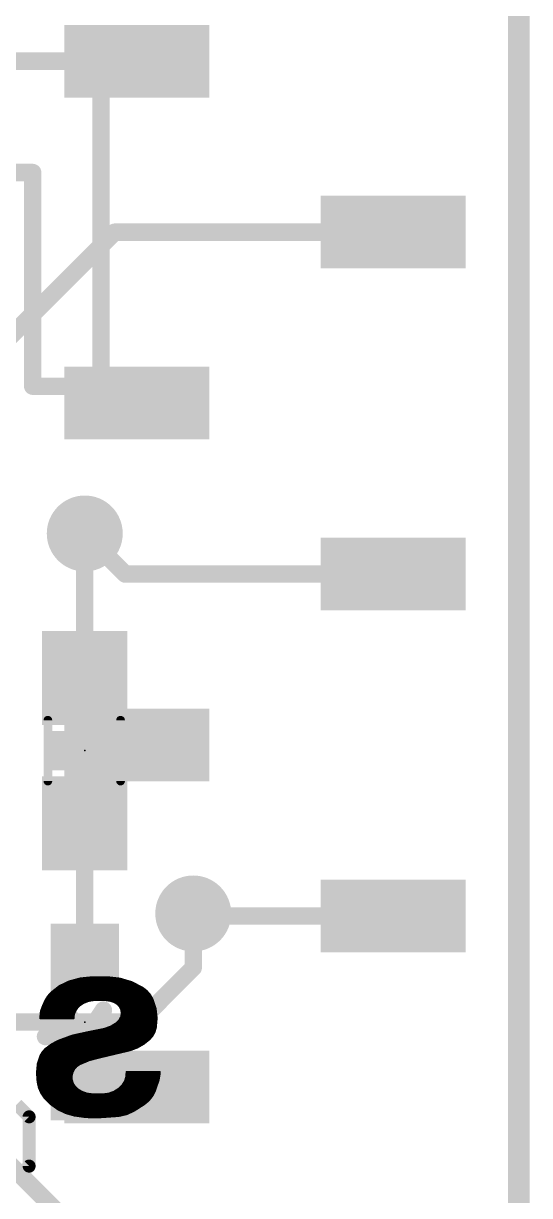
# Model space of a CAD drawing. Extents: x -20 to 87, y -16 to 68.
# Drawn here: x 20.87 to 26.8, y 47.5 to 61.21 of the extents above; entities that cross this region are included whole.
import ezdxf

# ---------------------------------------------------------------- set-up
doc = ezdxf.new("R2010")
doc.units = 0
for name, color, linetype in [('1', 12, 'CONTINUOUS'), ('16', 132, 'CONTINUOUS'), ('18', 110, 'CONTINUOUS'), ('20', 53, 'CONTINUOUS'), ('21', 41, 'CONTINUOUS'), ('22', 40, 'CONTINUOUS'), ('23', 53, 'CONTINUOUS'), ('51', 53, 'CONTINUOUS')]:
    doc.layers.add(name, color=color, linetype=linetype)

# ---------------------------------------------------------------- blocks, each defined once
blk = doc.blocks.new('RECT')
blk.add_solid([(-0.5, -0.5), (0.5, -0.5), (-0.5, 0.5), (0.5, 0.5)])
blk = doc.blocks.new('ROUNDV')
at = {"const_width": 0.5}
blk.add_lwpolyline([(0, -0.25, 1), (0, 0.25, 1), (0, -0.25)], format="xyb", dxfattribs=at)

msp = doc.modelspace()

# ---------------------------------------------------------------- linework, layer by layer
at = {"layer": '1'}
for points, const_width in [([(26.67, 64.77), (26.67, 0)], 0.254), ([(21.59, 53.555), (21.59, 55.245)], 0.2032), ([(21.59, 50.28), (21.59, 51.855)], 0.2032), ([(22.86, 50.165), (22.86, 50.8)], 0.2032), ([(22.225, 49.53), (22.86, 50.165)], 0.2032), ([(19.18, 49.4), (21.59, 46.99)], 0.2032), ([(20.32, 49.53), (22.225, 49.53)], 0.2032)]:
    msp.add_lwpolyline(points, dxfattribs=dict(at, const_width=const_width))
at = {"layer": '1', "const_width": 0.1016}
for points in [[(21.6408, 55.245, 1), (21.5392, 55.245)], [(21.5392, 53.555, 1), (21.6408, 53.555)], [(21.6408, 51.855, 1), (21.5392, 51.855)], [(22.9108, 50.8, 1), (22.8092, 50.8)], [(21.5392, 50.28, 1), (21.6408, 50.28)], [(22.8092, 50.165, 1), (22.9108, 50.165)], [(22.8959, 50.1291, 1), (22.8241, 50.2009)], [(22.1891, 49.5659, 1), (22.2609, 49.4941)], [(22.225, 49.4792, 1), (22.225, 49.5808)]]:
    msp.add_lwpolyline(points, format="xyb", dxfattribs=at)
at = {"layer": '16'}
for points, const_width in [([(26.67, 64.77), (26.67, 0)], 0.254), ([(15.05, 60.77), (22.2, 60.77)], 0.2032), ([(20.32, 57.15), (21.94, 58.77)], 0.2032), ([(21.94, 58.77), (25.2, 58.77)], 0.2032), ([(21.59, 55.245), (22.065, 54.77)], 0.2032), ([(22.065, 54.77), (25.2, 54.77)], 0.2032), ([(22.86, 50.8), (22.83, 50.77)], 0.2032), ([(22.83, 50.77), (25.2, 50.77)], 0.2032)]:
    msp.add_lwpolyline(points, dxfattribs=dict(at, const_width=const_width))
at = {"layer": '16', "const_width": 0.1016}
for points in [[(22.2, 60.7192, 1), (22.2, 60.8208)], [(21.94, 58.8208, 1), (21.94, 58.7192)], [(21.9759, 58.7341, 1), (21.9041, 58.8059)], [(25.2, 58.7192, 1), (25.2, 58.8208)], [(21.6259, 55.2809, 1), (21.5541, 55.2091)], [(22.065, 54.8208, 1), (22.065, 54.7192)], [(22.0291, 54.7341, 1), (22.1009, 54.8059)], [(25.2, 54.7192, 1), (25.2, 54.8208)], [(22.83, 50.8208, 1), (22.83, 50.7192)], [(22.8959, 50.7641, 1), (22.8241, 50.8359)], [(25.2, 50.7192, 1), (25.2, 50.8208)], [(22.7941, 50.8059, 1), (22.8659, 50.7341)]]:
    msp.add_lwpolyline(points, format="xyb", dxfattribs=at)
at = {"layer": '20', "const_width": 0.2032}
msp.add_lwpolyline([(26.67, 44.45), (26.67, 64.77)], dxfattribs=at)
at = {"layer": '21'}
for points, const_width in [([(21.78, 56.968), (21.78, 60.468)], 0.2032), ([(19.78, 59.468), (20.98, 59.468)], 0.2032), ([(20.98, 59.468), (20.98, 56.968)], 0.2032), ([(20.98, 56.968), (21.78, 56.968)], 0.2032), ([(21.59, 49.36), (21.3562, 49.67)], 0.2032), ([(21.6154, 49.3754), (21.8084, 49.67)], 0.2032), ([(21.13, 49.36), (21.59, 49.36)], 0.2032), ([(22.05, 49.36), (21.59, 49.36)], 0.2032), ([(20.9385, 48.4215), (20.7944, 48.5655)], 0.1524), ([(20.9385, 47.8453), (20.9385, 48.4215)], 0.1524), ([(20.7944, 47.7012), (20.9385, 47.8453)], 0.1524)]:
    msp.add_lwpolyline(points, dxfattribs=dict(at, const_width=const_width))
for points, const_width in [([(21.8308, 60.468, 1), (21.7292, 60.468)], 0.1016), ([(21.0308, 59.468, 1), (20.9292, 59.468)], 0.1016), ([(20.98, 59.4172, 1), (20.98, 59.5188)], 0.1016), ([(20.98, 57.0188, 1), (20.98, 56.9172)], 0.1016), ([(21.78, 56.9172, 1), (21.78, 57.0188)], 0.1016), ([(20.9292, 56.968, 1), (21.0308, 56.968)], 0.1016), ([(21.7292, 56.968, 1), (21.8308, 56.968)], 0.1016), ([(21.3968, 49.7006, 1), (21.3156, 49.6394)], 0.1016), ([(21.8509, 49.6422, 1), (21.7659, 49.6978)], 0.1016), ([(21.13, 49.4108, 1), (21.13, 49.3092)], 0.1016), ([(21.59, 49.4108, 1), (21.59, 49.3092)], 0.1016), ([(21.5494, 49.3294, 1), (21.6306, 49.3906)], 0.1016), ([(21.5729, 49.4032, 1), (21.6579, 49.3476)], 0.1016), ([(21.59, 49.3092, 1), (21.59, 49.4108)], 0.1016), ([(22.05, 49.3092, 1), (22.05, 49.4108)], 0.1016), ([(20.9766, 48.4215, 1), (20.9004, 48.4215)], 0.0762), ([(20.9115, 48.3945, 1), (20.9654, 48.4484)], 0.0762), ([(20.9004, 47.8453, 1), (20.9766, 47.8453)], 0.0762), ([(20.9654, 47.8183, 1), (20.9115, 47.8722)], 0.0762)]:
    msp.add_lwpolyline(points, format="xyb", dxfattribs=dict(at, const_width=const_width))
at = {"layer": '22', "const_width": 0.0254}
for points in [[(21.402, 50.0024), (21.5371, 50.0393)], [(21.5324, 50.038), (21.9971, 50.038)], [(21.5371, 50.0393), (21.6764, 50.0532)], [(21.6764, 50.0532), (21.8567, 50.0532)], [(21.8567, 50.0532), (21.9997, 50.0377)], [(21.9997, 50.0377), (22.1375, 49.9966)], [(21.1963, 49.8729), (21.2923, 49.9486)], [(21.2446, 49.911), (22.2917, 49.911)], [(21.2768, 49.9364), (22.2556, 49.9364)], [(21.2827, 49.7764), (21.7373, 49.9085)], [(21.2923, 49.9486), (21.402, 50.0024)], [(21.3192, 49.9618), (22.2058, 49.9618)], [(21.7424, 49.8983), (21.3208, 49.7637)], [(21.371, 49.9872), (22.156, 49.9872)], [(21.4394, 50.0126), (22.084, 50.0126)], [(21.7373, 49.9085), (22.1564, 49.7992)], [(22.1209, 49.784), (21.7424, 49.8983)], [(22.1375, 49.9966), (22.2656, 49.9313)], [(22.2656, 49.9313), (22.3131, 49.8944)], [(21.0769, 49.6468), (21.2827, 49.7764)], [(21.0972, 49.7103), (21.1328, 49.7891)], [(21.119, 49.7586), (21.3139, 49.7586)], [(21.3208, 49.7637), (21.1252, 49.6189)], [(21.1305, 49.784), (21.3844, 49.784)], [(21.1328, 49.7891), (21.1614, 49.8334)], [(21.1459, 49.8094), (21.4639, 49.8094)], [(21.1614, 49.8334), (21.1963, 49.8729)], [(21.1627, 49.8348), (21.5435, 49.8348)], [(21.1851, 49.8602), (21.6231, 49.8602)], [(21.2124, 49.8856), (21.7026, 49.8856)], [(21.2544, 49.7586), (21.5836, 49.7586)], [(21.3089, 49.784), (21.6664, 49.784)], [(21.3963, 49.8094), (22.1173, 49.8094)], [(21.4837, 49.8348), (22.0199, 49.8348)], [(21.5711, 49.8602), (21.9225, 49.8602)], [(21.6273, 49.7762), (21.5784, 49.7565)], [(21.6789, 49.7865), (21.6273, 49.7762)], [(21.6585, 49.8856), (21.8251, 49.8856)], [(21.7653, 49.791), (21.6789, 49.7865)], [(21.8516, 49.7865), (21.7653, 49.791)], [(21.7845, 49.8856), (22.3208, 49.8856)], [(21.8984, 49.7776), (21.8516, 49.7865)], [(21.8648, 49.784), (22.1537, 49.784)], [(21.8686, 49.8602), (22.3428, 49.8602)], [(21.9431, 49.7611), (21.8984, 49.7776)], [(21.9758, 49.7398), (21.9431, 49.7611)], [(21.9469, 49.7586), (22.1493, 49.7586)], [(21.9527, 49.8348), (22.3607, 49.8348)], [(22.0368, 49.8094), (22.3752, 49.8094)], [(22.0726, 49.5097), (22.1209, 49.784)], [(22.1564, 49.7992), (22.1031, 49.4944)], [(22.1164, 49.7586), (22.3951, 49.7586)], [(22.1209, 49.784), (22.3867, 49.784)], [(22.3131, 49.8944), (22.3526, 49.8489)], [(22.3526, 49.8489), (22.3825, 49.7967)], [(22.3825, 49.7967), (22.4183, 49.6884)], [(21.0693, 49.5757), (21.0769, 49.6468)], [(21.0753, 49.6316), (21.4666, 49.6316)], [(21.0769, 49.6545), (21.0972, 49.7103)], [(21.1252, 49.6189), (21.0769, 49.6545)], [(21.0778, 49.657), (21.1767, 49.657)], [(21.0871, 49.6824), (21.211, 49.6824)], [(21.0931, 49.657), (21.4775, 49.657)], [(21.0963, 49.7078), (21.2453, 49.7078)], [(21.1075, 49.7332), (21.2796, 49.7332)], [(21.108, 49.6316), (21.1424, 49.6316)], [(21.1334, 49.6824), (21.4926, 49.6824)], [(21.1738, 49.7078), (21.5129, 49.7078)], [(21.2141, 49.7332), (21.5421, 49.7332)], [(21.4655, 49.6291), (21.4595, 49.6027)], [(21.4815, 49.6665), (21.4655, 49.6291)], [(21.5047, 49.7), (21.4815, 49.6665)], [(21.5341, 49.7281), (21.5047, 49.7)], [(21.5784, 49.7565), (21.5341, 49.7281)], [(22.0015, 49.7103), (21.9758, 49.7398)], [(21.9816, 49.7332), (22.1449, 49.7332)], [(22.0186, 49.6727), (22.0015, 49.7103)], [(22.0026, 49.7078), (22.1404, 49.7078)], [(22.0142, 49.6824), (22.136, 49.6824)], [(22.0167, 49.591), (22.0238, 49.6317)], [(22.0238, 49.6317), (22.0186, 49.6727)], [(22.0206, 49.657), (22.1315, 49.657)], [(22.0238, 49.6316), (22.1271, 49.6316)], [(22.0941, 49.6316), (22.4247, 49.6316)], [(22.0985, 49.657), (22.4219, 49.657)], [(22.103, 49.6824), (22.419, 49.6824)], [(22.1075, 49.7078), (22.4119, 49.7078)], [(22.112, 49.7332), (22.4035, 49.7332)], [(22.4183, 49.6884), (22.4312, 49.575)], [(21.4579, 49.5757), (21.0693, 49.5757)], [(21.0698, 49.5808), (21.4582, 49.5808)], [(21.0726, 49.6062), (21.4603, 49.6062)], [(21.2471, 49.0296), (22.0726, 49.5097)], [(21.4595, 49.6027), (21.4579, 49.5757)], [(22.1031, 49.4944), (21.6637, 49.2328)], [(21.8959, 49.4767), (21.9659, 49.5198)], [(21.9412, 49.5046), (22.1049, 49.5046)], [(21.9659, 49.5198), (21.9966, 49.5516)], [(21.9757, 49.53), (22.1093, 49.53)], [(21.9966, 49.5516), (22.0167, 49.591)], [(21.9985, 49.5554), (22.1138, 49.5554)], [(22.0115, 49.5808), (22.1182, 49.5808)], [(22.0194, 49.6062), (22.1227, 49.6062)], [(22.0638, 49.5046), (22.4246, 49.5046)], [(22.0762, 49.53), (22.427, 49.53)], [(22.0806, 49.5554), (22.4294, 49.5554)], [(22.0851, 49.5808), (22.4305, 49.5808)], [(22.0896, 49.6062), (22.4276, 49.6062)], [(22.4312, 49.575), (22.4206, 49.4614)], [(21.2776, 49.309), (21.4431, 49.37)], [(21.3949, 49.3522), (21.8643, 49.3522)], [(21.4431, 49.37), (21.6154, 49.4081)], [(21.4776, 49.3776), (21.9069, 49.3776)], [(21.5923, 49.403), (21.9496, 49.403)], [(21.6154, 49.4081), (21.8186, 49.4487)], [(21.717, 49.4284), (21.9922, 49.4284)], [(21.8018, 49.3522), (22.3669, 49.3522)], [(21.8186, 49.4487), (21.8959, 49.4767)], [(21.8327, 49.4538), (22.0349, 49.4538)], [(21.8455, 49.3776), (22.386, 49.3776)], [(21.8891, 49.403), (22.4002, 49.403)], [(21.9, 49.4792), (22.0776, 49.4792)], [(21.9328, 49.4284), (22.4104, 49.4284)], [(21.9765, 49.4538), (22.4182, 49.4538)], [(22.0202, 49.4792), (22.4223, 49.4792)], [(22.3805, 49.3678), (22.3469, 49.3293)], [(22.4055, 49.4125), (22.3805, 49.3678)], [(22.4206, 49.4614), (22.4055, 49.4125)], [(21.0996, 49.1826), (21.1328, 49.2176)], [(21.1328, 49.2176), (21.2019, 49.2685)], [(21.1431, 49.2252), (21.6498, 49.2252)], [(21.1776, 49.2506), (21.6936, 49.2506)], [(21.2019, 49.2685), (21.2776, 49.309)], [(21.216, 49.276), (21.7363, 49.276)], [(21.6637, 49.2328), (21.2395, 49.0017)], [(21.2634, 49.3014), (21.7789, 49.3014)], [(21.3259, 49.3268), (21.8216, 49.3268)], [(21.5834, 49.2252), (22.1839, 49.2252)], [(21.6271, 49.2506), (22.2354, 49.2506)], [(21.6708, 49.276), (22.2799, 49.276)], [(21.7144, 49.3014), (22.3118, 49.3014)], [(21.7581, 49.3268), (22.3438, 49.3268)], [(22.2042, 49.2329), (22.1234, 49.2023)], [(22.2793, 49.2755), (22.2042, 49.2329)], [(22.3469, 49.3293), (22.2793, 49.2755)], [(21.0406, 49.0411), (21.0744, 49.1414)], [(21.0513, 49.0728), (21.37, 49.0728)], [(21.0599, 49.0982), (21.4166, 49.0982)], [(21.0684, 49.1236), (21.4633, 49.1236)], [(21.0744, 49.1414), (21.0996, 49.1826)], [(21.079, 49.149), (21.5099, 49.149)], [(21.0946, 49.1744), (21.5565, 49.1744)], [(21.1159, 49.1998), (21.6031, 49.1998)], [(21.3214, 49.0728), (21.6128, 49.0728)], [(21.3651, 49.0982), (21.692, 49.0982)], [(21.4087, 49.1236), (21.7922, 49.1236)], [(21.4524, 49.149), (21.8991, 49.149)], [(21.4961, 49.1744), (22.006, 49.1744)], [(21.6417, 49.0851), (21.529, 49.0372)], [(21.5397, 49.1998), (22.1129, 49.1998)], [(21.7602, 49.116), (21.6417, 49.0851)], [(22.1234, 49.2023), (21.7602, 49.116)], [(21.0312, 48.9356), (21.0406, 49.0411)], [(21.0388, 48.8315), (21.0312, 48.9356)], [(21.0321, 48.9458), (21.2583, 48.9458)], [(21.0344, 48.9712), (21.2497, 48.9712)], [(21.0366, 48.9966), (21.2412, 48.9966)], [(21.0389, 49.022), (21.2768, 49.022)], [(21.0428, 49.0474), (21.3234, 49.0474)], [(21.2293, 48.9941), (21.2471, 49.0296)], [(21.3411, 48.6613), (21.2293, 48.9941)], [(21.2306, 48.9966), (21.4792, 48.9966)], [(21.237, 48.9712), (21.4602, 48.9712)], [(21.2395, 49.0017), (21.3487, 48.6766)], [(21.2433, 49.022), (21.5068, 49.022)], [(21.2455, 48.9458), (21.4475, 48.9458)], [(21.2777, 49.0474), (21.553, 49.0474)], [(21.4449, 48.9406), (21.4358, 48.898)], [(21.4644, 48.9796), (21.4449, 48.9406)], [(21.493, 49.0125), (21.4644, 48.9796)], [(21.529, 49.0372), (21.493, 49.0125)], [(21.7424, 48.5877), (22.4663, 48.9458)], [(22.4663, 48.9458), (21.7526, 48.5699)], [(22.0772, 48.8891), (22.0802, 48.9407)], [(22.0802, 48.9407), (22.0802, 48.9458)], [(22.0802, 48.9458), (22.4663, 48.9458)], [(22.4663, 48.9458), (22.4638, 48.9102)], [(21.0323, 48.9204), (21.2668, 48.9204)], [(21.0342, 48.895), (21.2753, 48.895)], [(21.036, 48.8696), (21.2839, 48.8696)], [(21.0379, 48.8442), (21.2924, 48.8442)], [(21.0531, 48.7651), (21.0388, 48.8315)], [(21.0415, 48.8188), (21.3009, 48.8188)], [(21.2541, 48.9204), (21.4405, 48.9204)], [(21.2626, 48.895), (21.4359, 48.895)], [(21.2711, 48.8696), (21.437, 48.8696)], [(21.2797, 48.8442), (21.4407, 48.8442)], [(21.2882, 48.8188), (21.4484, 48.8188)], [(21.4358, 48.898), (21.4376, 48.8544)], [(21.4376, 48.8544), (21.4502, 48.8128)], [(21.4502, 48.8128), (21.4727, 48.7756)], [(22.0345, 48.7959), (22.0616, 48.8399)], [(22.0486, 48.8188), (22.2252, 48.8188)], [(22.0616, 48.8399), (22.0772, 48.8891)], [(22.063, 48.8442), (22.2734, 48.8442)], [(22.071, 48.8696), (22.3216, 48.8696)], [(22.0775, 48.895), (22.3698, 48.895)], [(22.079, 48.9204), (22.4181, 48.9204)], [(22.2096, 48.8188), (22.4424, 48.8188)], [(22.2609, 48.8442), (22.451, 48.8442)], [(22.3123, 48.8696), (22.4567, 48.8696)], [(22.3636, 48.895), (22.4611, 48.895)], [(22.4536, 48.8518), (22.4104, 48.7248)], [(22.415, 48.9204), (22.4645, 48.9204)], [(22.4638, 48.9102), (22.4536, 48.8518)], [(21.047, 48.7934), (21.3095, 48.7934)], [(21.0525, 48.768), (21.318, 48.768)], [(21.0797, 48.7025), (21.0531, 48.7651)], [(21.0626, 48.7426), (21.3265, 48.7426)], [(21.0734, 48.7172), (21.3351, 48.7172)], [(21.1176, 48.6461), (21.0797, 48.7025)], [(21.0869, 48.6918), (21.3436, 48.6918)], [(21.104, 48.6664), (21.3939, 48.6664)], [(21.2967, 48.7934), (21.4619, 48.7934)], [(21.3053, 48.768), (21.4804, 48.768)], [(21.3138, 48.7426), (21.5077, 48.7426)], [(21.3223, 48.7172), (21.5494, 48.7172)], [(21.3309, 48.6918), (21.6167, 48.6918)], [(21.3394, 48.6664), (21.9358, 48.6664)], [(21.7526, 48.5699), (21.3411, 48.6613)], [(21.3487, 48.6766), (21.7424, 48.5877)], [(21.4727, 48.7756), (21.5036, 48.7451)], [(21.5036, 48.7451), (21.5572, 48.7124)], [(21.5572, 48.7124), (21.6166, 48.6918)], [(21.6166, 48.6918), (21.6789, 48.6842)], [(21.6789, 48.6842), (21.8135, 48.6842)], [(21.8135, 48.6842), (21.8719, 48.6918)], [(21.8719, 48.6918), (21.9333, 48.7144)], [(21.8719, 48.6918), (21.984, 48.6918)], [(21.9015, 48.6664), (22.3801, 48.6664)], [(21.9333, 48.7144), (21.9883, 48.7496)], [(21.9376, 48.7172), (22.0323, 48.7172)], [(21.9528, 48.6918), (22.3933, 48.6918)], [(21.9773, 48.7426), (22.0805, 48.7426)], [(21.9883, 48.7496), (22.0345, 48.7959)], [(22.0042, 48.7172), (22.4065, 48.7172)], [(22.0066, 48.768), (22.1287, 48.768)], [(22.032, 48.7934), (22.1769, 48.7934)], [(22.0555, 48.7426), (22.4165, 48.7426)], [(22.1069, 48.768), (22.4251, 48.768)], [(22.1582, 48.7934), (22.4337, 48.7934)], [(22.3795, 48.6653), (22.3375, 48.6129)], [(22.4104, 48.7248), (22.3795, 48.6653)], [(21.1902, 48.5718), (21.1176, 48.6461)], [(21.1226, 48.641), (21.5064, 48.641)], [(21.1474, 48.6156), (21.6188, 48.6156)], [(21.1722, 48.5902), (21.7313, 48.5902)], [(21.2746, 48.5112), (21.1902, 48.5718)], [(21.1999, 48.5648), (22.278, 48.5648)], [(21.2353, 48.5394), (22.2382, 48.5394)], [(21.4325, 48.641), (21.8876, 48.641)], [(21.5469, 48.6156), (21.8394, 48.6156)], [(21.6612, 48.5902), (21.7911, 48.5902)], [(21.7475, 48.5902), (22.3103, 48.5902)], [(21.7988, 48.6156), (22.3396, 48.6156)], [(21.8501, 48.641), (22.36, 48.641)], [(22.286, 48.5699), (22.1666, 48.4937)], [(22.3375, 48.6129), (22.286, 48.5699)], [(21.2706, 48.514), (22.1984, 48.514)], [(21.3681, 48.466), (21.2746, 48.5112)], [(21.3214, 48.4886), (22.1556, 48.4886)], [(21.4681, 48.4378), (21.3681, 48.466)], [(21.3782, 48.4632), (22.1009, 48.4632)], [(21.5996, 48.4196), (21.4681, 48.4378)], [(21.4681, 48.4378), (22.0109, 48.4378)], [(21.7322, 48.4149), (21.5996, 48.4196)], [(21.9888, 48.4327), (21.7322, 48.4149)], [(22.0809, 48.4539), (21.9888, 48.4327)], [(22.1666, 48.4937), (22.0809, 48.4539)]]:
    msp.add_lwpolyline(points, dxfattribs=at)
at = {"layer": '22', "const_width": 0.0127}
for points in [[(21.5324, 50.0444, 1), (21.5324, 50.0317)], [(21.5364, 50.0456, 1), (21.5377, 50.033)], [(21.5388, 50.0331, 1), (21.5354, 50.0454)], [(21.6764, 50.0596, 1), (21.6764, 50.0469)], [(21.677, 50.0469, 1), (21.6758, 50.0595)], [(21.8574, 50.0595, 1), (21.856, 50.0469)], [(21.8567, 50.0469, 1), (21.8567, 50.0596)], [(22.0015, 50.0438, 1), (21.9979, 50.0316)], [(21.9971, 50.0317, 1), (21.9971, 50.0444)], [(21.999, 50.0314, 1), (22.0004, 50.044)], [(21.2446, 49.9173, 1), (21.2446, 49.9047)], [(21.2768, 49.9427, 1), (21.2768, 49.9301)], [(21.2895, 49.9543, 1), (21.2951, 49.9429)], [(21.2962, 49.9436, 1), (21.2883, 49.9536)], [(21.3192, 49.9682, 1), (21.3192, 49.9555)], [(21.371, 49.9935, 1), (21.371, 49.9809)], [(21.4003, 50.0085, 1), (21.4037, 49.9963)], [(21.4048, 49.9967, 1), (21.3992, 50.0081)], [(21.4394, 50.0189, 1), (21.4394, 50.0063)], [(21.7389, 49.9146, 1), (21.7357, 49.9024)], [(21.7391, 49.9024, 1), (21.7355, 49.9146)], [(21.7442, 49.9044, 1), (21.7406, 49.8922)], [(21.7443, 49.8923, 1), (21.7405, 49.9043)], [(22.084, 50.0063, 1), (22.084, 50.0189)], [(22.1404, 50.0023, 1), (22.1346, 49.991)], [(22.1357, 49.9906, 1), (22.1393, 50.0027)], [(22.156, 49.9809, 1), (22.156, 49.9935)], [(22.2058, 49.9555, 1), (22.2058, 49.9682)], [(22.2556, 49.9301, 1), (22.2556, 49.9427)], [(22.2695, 49.9363, 1), (22.2617, 49.9263)], [(22.2627, 49.9256, 1), (22.2685, 49.937)], [(22.2917, 49.9047, 1), (22.2917, 49.9173)], [(21.119, 49.7649, 1), (21.119, 49.7523)], [(21.1305, 49.7903, 1), (21.1305, 49.7777)], [(21.1275, 49.7925, 1), (21.1381, 49.7857)], [(21.1386, 49.7865, 1), (21.127, 49.7917)], [(21.1459, 49.8158, 1), (21.1459, 49.8031)], [(21.1567, 49.8376, 1), (21.1662, 49.8292)], [(21.1668, 49.8299, 1), (21.1561, 49.8368)], [(21.1627, 49.8411, 1), (21.1627, 49.8285)], [(21.1851, 49.8665, 1), (21.1851, 49.8539)], [(21.1924, 49.8779, 1), (21.2002, 49.8679)], [(21.2011, 49.8687, 1), (21.1915, 49.8771)], [(21.2124, 49.892, 1), (21.2124, 49.8793)], [(21.2544, 49.7649, 1), (21.2544, 49.7523)], [(21.2809, 49.7825, 1), (21.2845, 49.7703)], [(21.2861, 49.771, 1), (21.2793, 49.7818)], [(21.3089, 49.7903, 1), (21.3089, 49.7777)], [(21.3139, 49.7523, 1), (21.3139, 49.7649)], [(21.3189, 49.7697, 1), (21.3227, 49.7577)], [(21.3246, 49.7586, 1), (21.317, 49.7688)], [(21.3844, 49.7777, 1), (21.3844, 49.7903)], [(21.3963, 49.8158, 1), (21.3963, 49.8031)], [(21.4639, 49.8031, 1), (21.4639, 49.8158)], [(21.4837, 49.8411, 1), (21.4837, 49.8285)], [(21.5435, 49.8285, 1), (21.5435, 49.8411)], [(21.5711, 49.8665, 1), (21.5711, 49.8539)], [(21.5836, 49.7523, 1), (21.5836, 49.7649)], [(21.626, 49.7824, 1), (21.6285, 49.77)], [(21.6231, 49.8539, 1), (21.6231, 49.8665)], [(21.6296, 49.7703, 1), (21.6249, 49.7821)], [(21.6585, 49.892, 1), (21.6585, 49.8793)], [(21.6664, 49.7777, 1), (21.6664, 49.7903)], [(21.6786, 49.7928, 1), (21.6792, 49.7802)], [(21.6801, 49.7803, 1), (21.6777, 49.7927)], [(21.7026, 49.8793, 1), (21.7026, 49.892)], [(21.7656, 49.7973, 1), (21.7649, 49.7846)], [(21.7656, 49.7846, 1), (21.7649, 49.7973)], [(21.7845, 49.892, 1), (21.7845, 49.8793)], [(21.8251, 49.8793, 1), (21.8251, 49.892)], [(21.8528, 49.7927, 1), (21.8504, 49.7803)], [(21.8513, 49.7802, 1), (21.8519, 49.7928)], [(21.8648, 49.7903, 1), (21.8648, 49.7777)], [(21.8686, 49.8665, 1), (21.8686, 49.8539)], [(21.9006, 49.7836, 1), (21.8962, 49.7717)], [(21.8972, 49.7714, 1), (21.8996, 49.7839)], [(21.9225, 49.8539, 1), (21.9225, 49.8665)], [(21.9466, 49.7664, 1), (21.9396, 49.7558)], [(21.9469, 49.7649, 1), (21.9469, 49.7523)], [(21.9409, 49.7551, 1), (21.9453, 49.7671)], [(21.9527, 49.8411, 1), (21.9527, 49.8285)], [(22.0199, 49.8285, 1), (22.0199, 49.8411)], [(22.0368, 49.8158, 1), (22.0368, 49.8031)], [(22.1164, 49.7649, 1), (22.1164, 49.7523)], [(22.1272, 49.7829, 1), (22.1146, 49.7851)], [(22.1209, 49.7903, 1), (22.1209, 49.7777)], [(22.1173, 49.8031, 1), (22.1173, 49.8158)], [(22.1191, 49.7779, 1), (22.1227, 49.7901)], [(22.1493, 49.7523, 1), (22.1493, 49.7649)], [(22.1627, 49.7981, 1), (22.1501, 49.8003)], [(22.1537, 49.7777, 1), (22.1537, 49.7903)], [(22.1548, 49.7931, 1), (22.158, 49.8053)], [(22.3179, 49.8985, 1), (22.3083, 49.8902)], [(22.3092, 49.8894, 1), (22.317, 49.8994)], [(22.3208, 49.8793, 1), (22.3208, 49.892)], [(22.3428, 49.8539, 1), (22.3428, 49.8665)], [(22.3581, 49.8521, 1), (22.3471, 49.8458)], [(22.3478, 49.8448, 1), (22.3574, 49.8531)], [(22.3607, 49.8285, 1), (22.3607, 49.8411)], [(22.3752, 49.8031, 1), (22.3752, 49.8158)], [(22.3885, 49.7987, 1), (22.3765, 49.7947)], [(22.377, 49.7935, 1), (22.388, 49.7999)], [(22.3867, 49.7777, 1), (22.3867, 49.7903)], [(22.3951, 49.7523, 1), (22.3951, 49.7649)], [(21.0753, 49.6379, 1), (21.0753, 49.6253)], [(21.0807, 49.6596, 1), (21.0731, 49.6494)], [(21.0709, 49.6567, 1), (21.0829, 49.6523)], [(21.0832, 49.6461, 1), (21.0706, 49.6475)], [(21.0735, 49.6522, 1), (21.0803, 49.6414)], [(21.0778, 49.6634, 1), (21.0778, 49.6507)], [(21.0871, 49.6887, 1), (21.0871, 49.6761)], [(21.0931, 49.6634, 1), (21.0931, 49.6507)], [(21.0963, 49.7141, 1), (21.0963, 49.7015)], [(21.0914, 49.7129, 1), (21.103, 49.7077)], [(21.1032, 49.7081, 1), (21.0912, 49.7125)], [(21.1075, 49.7396, 1), (21.1075, 49.7269)], [(21.108, 49.6379, 1), (21.108, 49.6253)], [(21.1334, 49.6887, 1), (21.1334, 49.6761)], [(21.1424, 49.6253, 1), (21.1424, 49.6379)], [(21.1738, 49.7141, 1), (21.1738, 49.7015)], [(21.1767, 49.6507, 1), (21.1767, 49.6634)], [(21.2141, 49.7396, 1), (21.2141, 49.7269)], [(21.211, 49.6761, 1), (21.211, 49.6887)], [(21.2453, 49.7015, 1), (21.2453, 49.7141)], [(21.2796, 49.7269, 1), (21.2796, 49.7396)], [(21.4597, 49.6316, 1), (21.4713, 49.6266)], [(21.4717, 49.6277, 1), (21.4593, 49.6305)], [(21.4666, 49.6253, 1), (21.4666, 49.6379)], [(21.4763, 49.6701, 1), (21.4868, 49.6629)], [(21.4874, 49.664, 1), (21.4757, 49.669)], [(21.4775, 49.6507, 1), (21.4775, 49.6634)], [(21.4926, 49.6761, 1), (21.4926, 49.6887)], [(21.5003, 49.7045, 1), (21.5091, 49.6954)], [(21.5099, 49.6963, 1), (21.4995, 49.7036)], [(21.5129, 49.7015, 1), (21.5129, 49.7141)], [(21.5307, 49.7334, 1), (21.5375, 49.7228)], [(21.5385, 49.7235, 1), (21.5297, 49.7327)], [(21.5421, 49.7269, 1), (21.5421, 49.7396)], [(21.5761, 49.7624, 1), (21.5808, 49.7506)], [(21.5819, 49.7512, 1), (21.575, 49.7619)], [(21.9806, 49.7439, 1), (21.9711, 49.7356)], [(21.9724, 49.7345, 1), (21.9793, 49.7451)], [(21.9816, 49.7396, 1), (21.9816, 49.7269)], [(22.0073, 49.7129, 1), (21.9957, 49.7077)], [(22.0026, 49.7141, 1), (22.0026, 49.7015)], [(21.9967, 49.7061, 1), (22.0063, 49.7145)], [(22.0142, 49.6887, 1), (22.0142, 49.6761)], [(22.0249, 49.6735, 1), (22.0123, 49.6719)], [(22.0128, 49.6701, 1), (22.0244, 49.6753)], [(22.0206, 49.6634, 1), (22.0206, 49.6507)], [(22.0175, 49.6309, 1), (22.0301, 49.6325)], [(22.0238, 49.6379, 1), (22.0238, 49.6253)], [(22.0301, 49.6306, 1), (22.0176, 49.6328)], [(22.0941, 49.6379, 1), (22.0941, 49.6253)], [(22.0985, 49.6634, 1), (22.0985, 49.6507)], [(22.103, 49.6887, 1), (22.103, 49.6761)], [(22.1075, 49.7141, 1), (22.1075, 49.7015)], [(22.112, 49.7396, 1), (22.112, 49.7269)], [(22.1271, 49.6253, 1), (22.1271, 49.6379)], [(22.1315, 49.6507, 1), (22.1315, 49.6634)], [(22.136, 49.6761, 1), (22.136, 49.6887)], [(22.1404, 49.7015, 1), (22.1404, 49.7141)], [(22.1449, 49.7269, 1), (22.1449, 49.7396)], [(22.4035, 49.7269, 1), (22.4035, 49.7396)], [(22.4119, 49.7015, 1), (22.4119, 49.7141)], [(22.4246, 49.6891, 1), (22.412, 49.6876)], [(22.4123, 49.6864, 1), (22.4243, 49.6904)], [(22.419, 49.6761, 1), (22.419, 49.6887)], [(22.4219, 49.6507, 1), (22.4219, 49.6634)], [(22.4247, 49.6253, 1), (22.4247, 49.6379)], [(21.0693, 49.5821, 1), (21.0693, 49.5694)], [(21.063, 49.5764, 1), (21.0756, 49.575)], [(21.0698, 49.5872, 1), (21.0698, 49.5745)], [(21.0726, 49.6125, 1), (21.0726, 49.5999)], [(21.1214, 49.624, 1), (21.129, 49.6138)], [(21.1214, 49.6138, 1), (21.129, 49.624)], [(21.4516, 49.5761, 1), (21.4642, 49.5753)], [(21.4659, 49.6023, 1), (21.4532, 49.6031)], [(21.4533, 49.6041, 1), (21.4657, 49.6013)], [(21.4579, 49.5694, 1), (21.4579, 49.5821)], [(21.4582, 49.5745, 1), (21.4582, 49.5872)], [(21.4603, 49.5999, 1), (21.4603, 49.6125)], [(21.9412, 49.511, 1), (21.9412, 49.4983)], [(21.9613, 49.5242, 1), (21.9705, 49.5154)], [(21.9692, 49.5144, 1), (21.9626, 49.5252)], [(21.9757, 49.5363, 1), (21.9757, 49.5237)], [(21.9909, 49.5545, 1), (22.0023, 49.5487)], [(22.0012, 49.5472, 1), (21.992, 49.556)], [(21.9985, 49.5618, 1), (21.9985, 49.5491)], [(22.0115, 49.5872, 1), (22.0115, 49.5745)], [(22.0104, 49.5921, 1), (22.023, 49.5899)], [(22.0224, 49.5881, 1), (22.011, 49.5939)], [(22.0194, 49.6125, 1), (22.0194, 49.5999)], [(22.0638, 49.511, 1), (22.0638, 49.4983)], [(22.0663, 49.5108, 1), (22.0789, 49.5086)], [(22.0758, 49.5042, 1), (22.0694, 49.5152)], [(22.0762, 49.5363, 1), (22.0762, 49.5237)], [(22.0806, 49.5618, 1), (22.0806, 49.5491)], [(22.0851, 49.5872, 1), (22.0851, 49.5745)], [(22.0896, 49.6125, 1), (22.0896, 49.5999)], [(22.0968, 49.4955, 1), (22.1094, 49.4933)], [(22.1063, 49.4889, 1), (22.0999, 49.4999)], [(22.1049, 49.4983, 1), (22.1049, 49.511)], [(22.1093, 49.5237, 1), (22.1093, 49.5363)], [(22.1138, 49.5491, 1), (22.1138, 49.5618)], [(22.1182, 49.5745, 1), (22.1182, 49.5872)], [(22.1227, 49.5999, 1), (22.1227, 49.6125)], [(22.4246, 49.4983, 1), (22.4246, 49.511)], [(22.4375, 49.5744, 1), (22.4249, 49.5756)], [(22.4249, 49.5743, 1), (22.4375, 49.5757)], [(22.427, 49.5237, 1), (22.427, 49.5363)], [(22.4276, 49.5999, 1), (22.4276, 49.6125)], [(22.4294, 49.5491, 1), (22.4294, 49.5618)], [(22.4305, 49.5745, 1), (22.4305, 49.5872)], [(21.3949, 49.3586, 1), (21.3949, 49.3459)], [(21.4418, 49.3762, 1), (21.4445, 49.3638)], [(21.4453, 49.364, 1), (21.441, 49.3759)], [(21.4776, 49.3839, 1), (21.4776, 49.3713)], [(21.5923, 49.4094, 1), (21.5923, 49.3967)], [(21.6142, 49.4143, 1), (21.6166, 49.4019)], [(21.6168, 49.4019, 1), (21.614, 49.4143)], [(21.717, 49.4348, 1), (21.717, 49.4221)], [(21.8018, 49.3586, 1), (21.8018, 49.3459)], [(21.8164, 49.4547, 1), (21.8208, 49.4427)], [(21.8198, 49.4425, 1), (21.8174, 49.4549)], [(21.8327, 49.4601, 1), (21.8327, 49.4475)], [(21.8455, 49.3839, 1), (21.8455, 49.3713)], [(21.8643, 49.3459, 1), (21.8643, 49.3586)], [(21.8891, 49.4094, 1), (21.8891, 49.3967)], [(21.8926, 49.4821, 1), (21.8992, 49.4713)], [(21.9, 49.4856, 1), (21.9, 49.4729)], [(21.8981, 49.4707, 1), (21.8938, 49.4826)], [(21.9069, 49.3713, 1), (21.9069, 49.3839)], [(21.9328, 49.4348, 1), (21.9328, 49.4221)], [(21.9496, 49.3967, 1), (21.9496, 49.4094)], [(21.9765, 49.4601, 1), (21.9765, 49.4475)], [(21.9922, 49.4221, 1), (21.9922, 49.4348)], [(22.0202, 49.4856, 1), (22.0202, 49.4729)], [(22.0349, 49.4475, 1), (22.0349, 49.4601)], [(22.0776, 49.4729, 1), (22.0776, 49.4856)], [(22.3669, 49.3459, 1), (22.3669, 49.3586)], [(22.375, 49.3709, 1), (22.3861, 49.3648)], [(22.3853, 49.3637, 1), (22.3758, 49.372)], [(22.386, 49.3713, 1), (22.386, 49.3839)], [(22.3994, 49.4144, 1), (22.4115, 49.4106)], [(22.411, 49.4094, 1), (22.3999, 49.4156)], [(22.4002, 49.3967, 1), (22.4002, 49.4094)], [(22.4104, 49.4221, 1), (22.4104, 49.4348)], [(22.4143, 49.462, 1), (22.4269, 49.4608)], [(22.4267, 49.4595, 1), (22.4145, 49.4633)], [(22.4182, 49.4475, 1), (22.4182, 49.4601)], [(22.4223, 49.4729, 1), (22.4223, 49.4856)], [(21.129, 49.2227, 1), (21.1366, 49.2125)], [(21.1374, 49.2132, 1), (21.1282, 49.222)], [(21.1431, 49.2315, 1), (21.1431, 49.2189)], [(21.1776, 49.257, 1), (21.1776, 49.2443)], [(21.1989, 49.2741, 1), (21.2049, 49.2629)], [(21.2057, 49.2634, 1), (21.1982, 49.2736)], [(21.216, 49.2824, 1), (21.216, 49.2697)], [(21.2634, 49.3077, 1), (21.2634, 49.2951)], [(21.2754, 49.315, 1), (21.2798, 49.303)], [(21.2806, 49.3034, 1), (21.2746, 49.3146)], [(21.3259, 49.3332, 1), (21.3259, 49.3205)], [(21.5834, 49.2315, 1), (21.5834, 49.2189)], [(21.6271, 49.257, 1), (21.6271, 49.2443)], [(21.6498, 49.2189, 1), (21.6498, 49.2315)], [(21.6605, 49.2383, 1), (21.6669, 49.2273)], [(21.6667, 49.2272, 1), (21.6607, 49.2384)], [(21.6708, 49.2824, 1), (21.6708, 49.2697)], [(21.6936, 49.2443, 1), (21.6936, 49.257)], [(21.7144, 49.3077, 1), (21.7144, 49.2951)], [(21.7363, 49.2697, 1), (21.7363, 49.2824)], [(21.7581, 49.3332, 1), (21.7581, 49.3205)], [(21.7789, 49.2951, 1), (21.7789, 49.3077)], [(21.8216, 49.3205, 1), (21.8216, 49.3332)], [(22.1839, 49.2189, 1), (22.1839, 49.2315)], [(22.2011, 49.2384, 1), (22.2073, 49.2273)], [(22.2064, 49.2269, 1), (22.2019, 49.2388)], [(22.2354, 49.2443, 1), (22.2354, 49.257)], [(22.2753, 49.2805, 1), (22.2832, 49.2706)], [(22.2824, 49.27, 1), (22.2762, 49.2811)], [(22.2799, 49.2697, 1), (22.2799, 49.2824)], [(22.3118, 49.2951, 1), (22.3118, 49.3077)], [(22.3421, 49.3335, 1), (22.3517, 49.3251)], [(22.3509, 49.3243, 1), (22.3429, 49.3343)], [(22.3438, 49.3205, 1), (22.3438, 49.3332)], [(21.0513, 49.0791, 1), (21.0513, 49.0665)], [(21.0599, 49.1046, 1), (21.0599, 49.0919)], [(21.0684, 49.13, 1), (21.0684, 49.1173)], [(21.069, 49.1447, 1), (21.0798, 49.1381)], [(21.0804, 49.1394, 1), (21.0684, 49.1434)], [(21.079, 49.1553, 1), (21.079, 49.1427)], [(21.0946, 49.1808, 1), (21.0946, 49.1681)], [(21.095, 49.187, 1), (21.1042, 49.1782)], [(21.105, 49.1793, 1), (21.0941, 49.1859)], [(21.1159, 49.2062, 1), (21.1159, 49.1935)], [(21.3214, 49.0791, 1), (21.3214, 49.0665)], [(21.3651, 49.1046, 1), (21.3651, 49.0919)], [(21.37, 49.0665, 1), (21.37, 49.0791)], [(21.4087, 49.13, 1), (21.4087, 49.1173)], [(21.4166, 49.0919, 1), (21.4166, 49.1046)], [(21.4524, 49.1553, 1), (21.4524, 49.1427)], [(21.4633, 49.1173, 1), (21.4633, 49.13)], [(21.4961, 49.1808, 1), (21.4961, 49.1681)], [(21.5099, 49.1427, 1), (21.5099, 49.1553)], [(21.5397, 49.2062, 1), (21.5397, 49.1935)], [(21.5565, 49.1681, 1), (21.5565, 49.1808)], [(21.6031, 49.1935, 1), (21.6031, 49.2062)], [(21.6128, 49.0665, 1), (21.6128, 49.0791)], [(21.6401, 49.0912, 1), (21.6433, 49.0789)], [(21.6442, 49.0792, 1), (21.6392, 49.0909)], [(21.692, 49.0919, 1), (21.692, 49.1046)], [(21.7587, 49.1222, 1), (21.7617, 49.1098)], [(21.7618, 49.1099, 1), (21.7586, 49.1221)], [(21.7922, 49.1173, 1), (21.7922, 49.13)], [(21.8991, 49.1427, 1), (21.8991, 49.1553)], [(22.006, 49.1681, 1), (22.006, 49.1808)], [(22.1129, 49.1935, 1), (22.1129, 49.2062)], [(22.1212, 49.2082, 1), (22.1256, 49.1964)], [(22.1249, 49.1961, 1), (22.1219, 49.2085)], [(21.0375, 48.9361, 1), (21.0249, 48.9351)], [(21.0321, 48.9522, 1), (21.0321, 48.9395)], [(21.0344, 48.9776, 1), (21.0344, 48.9649)], [(21.0366, 49.0029, 1), (21.0366, 48.9903)], [(21.0389, 49.0284, 1), (21.0389, 49.0157)], [(21.0346, 49.0431, 1), (21.0466, 49.039)], [(21.0469, 49.0405, 1), (21.0343, 49.0416)], [(21.0428, 49.0538, 1), (21.0428, 49.0411)], [(21.2353, 48.9961, 1), (21.2233, 48.9921)], [(21.2236, 48.9969, 1), (21.235, 48.9913)], [(21.2306, 49.0029, 1), (21.2306, 48.9903)], [(21.237, 48.9776, 1), (21.237, 48.9649)], [(21.2455, 49.0037, 1), (21.2335, 48.9997)], [(21.2365, 49.0073, 1), (21.2425, 48.9961)], [(21.2433, 49.0284, 1), (21.2433, 49.0157)], [(21.2455, 48.9522, 1), (21.2455, 48.9395)], [(21.2439, 49.0351, 1), (21.2503, 49.0241)], [(21.2412, 48.9903, 1), (21.2412, 49.0029)], [(21.2528, 49.0268, 1), (21.2414, 49.0324)], [(21.2497, 48.9649, 1), (21.2497, 48.9776)], [(21.2583, 48.9395, 1), (21.2583, 48.9522)], [(21.2777, 49.0538, 1), (21.2777, 49.0411)], [(21.2768, 49.0157, 1), (21.2768, 49.0284)], [(21.3234, 49.0411, 1), (21.3234, 49.0538)], [(21.4392, 48.9435, 1), (21.4506, 48.9378)], [(21.4511, 48.9393, 1), (21.4387, 48.942)], [(21.4475, 48.9395, 1), (21.4475, 48.9522)], [(21.4596, 48.9838, 1), (21.4692, 48.9755)], [(21.4701, 48.9768, 1), (21.4587, 48.9825)], [(21.4602, 48.9649, 1), (21.4602, 48.9776)], [(21.4792, 48.9903, 1), (21.4792, 49.0029)], [(21.4894, 49.0178, 1), (21.4966, 49.0073)], [(21.4978, 49.0084, 1), (21.4882, 49.0167)], [(21.5068, 49.0157, 1), (21.5068, 49.0284)], [(21.5265, 49.043, 1), (21.5315, 49.0314)], [(21.5326, 49.032, 1), (21.5254, 49.0424)], [(21.553, 49.0411, 1), (21.553, 49.0538)], [(22.0866, 48.9458, 1), (22.0739, 48.9458)], [(22.0802, 48.9522, 1), (22.0802, 48.9395)], [(22.0865, 48.9403, 1), (22.0739, 48.9411)], [(22.4726, 48.9454, 1), (22.46, 48.9462)], [(22.4693, 48.9402, 1), (22.4633, 48.9514)], [(22.4691, 48.9401, 1), (22.4635, 48.9515)], [(22.4663, 48.9395, 1), (22.4663, 48.9522)], [(21.0249, 48.9362, 1), (21.0375, 48.935)], [(21.0323, 48.9267, 1), (21.0323, 48.9141)], [(21.0342, 48.9014, 1), (21.0342, 48.8887)], [(21.036, 48.876, 1), (21.036, 48.8633)], [(21.0379, 48.8505, 1), (21.0379, 48.8379)], [(21.045, 48.8328, 1), (21.0326, 48.8302)], [(21.0325, 48.831, 1), (21.0451, 48.832)], [(21.0415, 48.8252, 1), (21.0415, 48.8125)], [(21.2541, 48.9267, 1), (21.2541, 48.9141)], [(21.2626, 48.9014, 1), (21.2626, 48.8887)], [(21.2711, 48.876, 1), (21.2711, 48.8633)], [(21.2668, 48.9141, 1), (21.2668, 48.9267)], [(21.2797, 48.8505, 1), (21.2797, 48.8379)], [(21.2753, 48.8887, 1), (21.2753, 48.9014)], [(21.2882, 48.8252, 1), (21.2882, 48.8125)], [(21.2839, 48.8633, 1), (21.2839, 48.876)], [(21.2924, 48.8379, 1), (21.2924, 48.8505)], [(21.3009, 48.8125, 1), (21.3009, 48.8252)], [(21.4421, 48.8982, 1), (21.4294, 48.8977)], [(21.4295, 48.8993, 1), (21.442, 48.8967)], [(21.4437, 48.8562, 1), (21.4315, 48.8526)], [(21.4313, 48.8541, 1), (21.4439, 48.8547)], [(21.4359, 48.8887, 1), (21.4359, 48.9014)], [(21.437, 48.8633, 1), (21.437, 48.876)], [(21.4405, 48.9141, 1), (21.4405, 48.9267)], [(21.4407, 48.8379, 1), (21.4407, 48.8505)], [(21.4556, 48.8161, 1), (21.4448, 48.8095)], [(21.4441, 48.811, 1), (21.4563, 48.8147)], [(21.4484, 48.8125, 1), (21.4484, 48.8252)], [(22.0486, 48.8252, 1), (22.0486, 48.8125)], [(22.0556, 48.8418, 1), (22.0677, 48.838)], [(22.067, 48.8365, 1), (22.0562, 48.8432)], [(22.063, 48.8505, 1), (22.063, 48.8379)], [(22.071, 48.876, 1), (22.071, 48.8633)], [(22.0708, 48.8895, 1), (22.0835, 48.8888)], [(22.0775, 48.9014, 1), (22.0775, 48.8887)], [(22.0832, 48.8872, 1), (22.0711, 48.891)], [(22.079, 48.9267, 1), (22.079, 48.9141)], [(22.0739, 48.9407, 1), (22.0866, 48.9407)], [(22.2096, 48.8252, 1), (22.2096, 48.8125)], [(22.2252, 48.8125, 1), (22.2252, 48.8252)], [(22.2609, 48.8505, 1), (22.2609, 48.8379)], [(22.2734, 48.8379, 1), (22.2734, 48.8505)], [(22.3123, 48.876, 1), (22.3123, 48.8633)], [(22.3216, 48.8633, 1), (22.3216, 48.876)], [(22.3636, 48.9014, 1), (22.3636, 48.8887)], [(22.3698, 48.8887, 1), (22.3698, 48.9014)], [(22.415, 48.9267, 1), (22.415, 48.9141)], [(22.4181, 48.9141, 1), (22.4181, 48.9267)], [(22.4424, 48.8125, 1), (22.4424, 48.8252)], [(22.4473, 48.8529, 1), (22.4599, 48.8507)], [(22.4596, 48.8498, 1), (22.4476, 48.8538)], [(22.451, 48.8379, 1), (22.451, 48.8505)], [(22.4567, 48.8633, 1), (22.4567, 48.876)], [(22.4701, 48.9091, 1), (22.4575, 48.9113)], [(22.4575, 48.9106, 1), (22.4701, 48.9098)], [(22.4611, 48.8887, 1), (22.4611, 48.9014)], [(22.4645, 48.9141, 1), (22.4645, 48.9267)], [(21.047, 48.7998, 1), (21.047, 48.7871)], [(21.0525, 48.7743, 1), (21.0525, 48.7617)], [(21.0589, 48.7675, 1), (21.0472, 48.7626)], [(21.0469, 48.7637, 1), (21.0593, 48.7664)], [(21.0626, 48.749, 1), (21.0626, 48.7363)], [(21.0734, 48.7236, 1), (21.0734, 48.7109)], [(21.0849, 48.706, 1), (21.0744, 48.699)], [(21.0738, 48.7, 1), (21.0855, 48.705)], [(21.0869, 48.6981, 1), (21.0869, 48.6855)], [(21.104, 48.6728, 1), (21.104, 48.6601)], [(21.2967, 48.7998, 1), (21.2967, 48.7871)], [(21.3053, 48.7743, 1), (21.3053, 48.7617)], [(21.3138, 48.749, 1), (21.3138, 48.7363)], [(21.3095, 48.7871, 1), (21.3095, 48.7998)], [(21.3223, 48.7236, 1), (21.3223, 48.7109)], [(21.318, 48.7617, 1), (21.318, 48.7743)], [(21.3309, 48.6981, 1), (21.3309, 48.6855)], [(21.3265, 48.7363, 1), (21.3265, 48.749)], [(21.3394, 48.6728, 1), (21.3394, 48.6601)], [(21.3425, 48.6675, 1), (21.3397, 48.6551)], [(21.3351, 48.7109, 1), (21.3351, 48.7236)], [(21.3501, 48.6828, 1), (21.3473, 48.6704)], [(21.3427, 48.6746, 1), (21.3547, 48.6786)], [(21.3436, 48.6855, 1), (21.3436, 48.6981)], [(21.3939, 48.6601, 1), (21.3939, 48.6728)], [(21.4619, 48.7871, 1), (21.4619, 48.7998)], [(21.4771, 48.7801, 1), (21.4682, 48.7711)], [(21.4672, 48.7723, 1), (21.4781, 48.7789)], [(21.4804, 48.7617, 1), (21.4804, 48.7743)], [(21.5069, 48.7505, 1), (21.5003, 48.7397)], [(21.4991, 48.7406, 1), (21.5081, 48.7496)], [(21.5077, 48.7363, 1), (21.5077, 48.749)], [(21.5494, 48.7109, 1), (21.5494, 48.7236)], [(21.5593, 48.7184, 1), (21.5552, 48.7064)], [(21.5539, 48.707, 1), (21.5605, 48.7179)], [(21.6173, 48.6981, 1), (21.6158, 48.6855)], [(21.6145, 48.6858, 1), (21.6186, 48.6978)], [(21.6167, 48.6855, 1), (21.6167, 48.6981)], [(21.6789, 48.6906, 1), (21.6789, 48.6779)], [(21.6781, 48.6779, 1), (21.6797, 48.6905)], [(21.8127, 48.6905, 1), (21.8143, 48.6779)], [(21.8135, 48.6779, 1), (21.8135, 48.6906)], [(21.8719, 48.6981, 1), (21.8719, 48.6855)], [(21.8697, 48.6978, 1), (21.8741, 48.6858)], [(21.8727, 48.6855, 1), (21.8711, 48.6981)], [(21.9015, 48.6728, 1), (21.9015, 48.6601)], [(21.9298, 48.7197, 1), (21.9367, 48.709)], [(21.9354, 48.7084, 1), (21.9311, 48.7203)], [(21.9376, 48.7236, 1), (21.9376, 48.7109)], [(21.9358, 48.6601, 1), (21.9358, 48.6728)], [(21.9528, 48.6981, 1), (21.9528, 48.6855)], [(21.9773, 48.749, 1), (21.9773, 48.7363)], [(21.9838, 48.7541, 1), (21.9928, 48.7452)], [(21.984, 48.6855, 1), (21.984, 48.6981)], [(21.9917, 48.7443, 1), (21.9849, 48.755)], [(22.0042, 48.7236, 1), (22.0042, 48.7109)], [(22.0066, 48.7743, 1), (22.0066, 48.7617)], [(22.032, 48.7998, 1), (22.032, 48.7871)], [(22.0291, 48.7992, 1), (22.0399, 48.7926)], [(22.039, 48.7914, 1), (22.03, 48.8004)], [(22.0323, 48.7109, 1), (22.0323, 48.7236)], [(22.0555, 48.749, 1), (22.0555, 48.7363)], [(22.0805, 48.7363, 1), (22.0805, 48.749)], [(22.1069, 48.7743, 1), (22.1069, 48.7617)], [(22.1287, 48.7617, 1), (22.1287, 48.7743)], [(22.1582, 48.7998, 1), (22.1582, 48.7871)], [(22.1769, 48.7871, 1), (22.1769, 48.7998)], [(22.3738, 48.6682, 1), (22.3851, 48.6623)], [(22.3844, 48.6613, 1), (22.3745, 48.6692)], [(22.3801, 48.6601, 1), (22.3801, 48.6728)], [(22.3933, 48.6855, 1), (22.3933, 48.6981)], [(22.4044, 48.7268, 1), (22.4164, 48.7228)], [(22.416, 48.7219, 1), (22.4048, 48.7277)], [(22.4065, 48.7109, 1), (22.4065, 48.7236)], [(22.4165, 48.7363, 1), (22.4165, 48.749)], [(22.4251, 48.7617, 1), (22.4251, 48.7743)], [(22.4337, 48.7871, 1), (22.4337, 48.7998)], [(21.1221, 48.6505, 1), (21.1131, 48.6417)], [(21.1123, 48.6426, 1), (21.1229, 48.6496)], [(21.1226, 48.6474, 1), (21.1226, 48.6347)], [(21.1474, 48.6219, 1), (21.1474, 48.6093)], [(21.1722, 48.5966, 1), (21.1722, 48.5839)], [(21.1939, 48.577, 1), (21.1865, 48.5666)], [(21.1857, 48.5674, 1), (21.1947, 48.5762)], [(21.1999, 48.5712, 1), (21.1999, 48.5585)], [(21.2353, 48.5457, 1), (21.2353, 48.5331)], [(21.3351, 48.6593, 1), (21.3471, 48.6633)], [(21.4325, 48.6474, 1), (21.4325, 48.6347)], [(21.5064, 48.6347, 1), (21.5064, 48.6474)], [(21.5469, 48.6219, 1), (21.5469, 48.6093)], [(21.6188, 48.6093, 1), (21.6188, 48.6219)], [(21.6612, 48.5966, 1), (21.6612, 48.5839)], [(21.7313, 48.5839, 1), (21.7313, 48.5966)], [(21.7396, 48.5934, 1), (21.7452, 48.582)], [(21.741, 48.5815, 1), (21.7438, 48.5939)], [(21.7475, 48.5966, 1), (21.7475, 48.5839)], [(21.7496, 48.5755, 1), (21.7556, 48.5643)], [(21.7512, 48.5637, 1), (21.754, 48.5761)], [(21.7911, 48.5839, 1), (21.7911, 48.5966)], [(21.7988, 48.6219, 1), (21.7988, 48.6093)], [(21.8394, 48.6093, 1), (21.8394, 48.6219)], [(21.8501, 48.6474, 1), (21.8501, 48.6347)], [(21.8876, 48.6347, 1), (21.8876, 48.6474)], [(22.2382, 48.5331, 1), (22.2382, 48.5457)], [(22.278, 48.5585, 1), (22.278, 48.5712)], [(22.2819, 48.5748, 1), (22.2901, 48.565)], [(22.2894, 48.5645, 1), (22.2826, 48.5753)], [(22.3103, 48.5839, 1), (22.3103, 48.5966)], [(22.3325, 48.6169, 1), (22.3424, 48.609)], [(22.3415, 48.6081, 1), (22.3334, 48.6178)], [(22.3396, 48.6093, 1), (22.3396, 48.6219)], [(22.36, 48.6347, 1), (22.36, 48.6474)], [(21.2706, 48.5204, 1), (21.2706, 48.5077)], [(21.2773, 48.5169, 1), (21.2718, 48.5054)], [(21.2709, 48.506, 1), (21.2783, 48.5163)], [(21.3214, 48.495, 1), (21.3214, 48.4823)], [(21.3699, 48.4722, 1), (21.3664, 48.4599)], [(21.3654, 48.4603, 1), (21.3709, 48.4718)], [(21.3782, 48.4695, 1), (21.3782, 48.4569)], [(21.469, 48.4441, 1), (21.4672, 48.4315)], [(21.4681, 48.4442, 1), (21.4681, 48.4315)], [(21.4664, 48.4317, 1), (21.4698, 48.4439)], [(21.5998, 48.4259, 1), (21.5993, 48.4132)], [(21.5987, 48.4133, 1), (21.6004, 48.4259)], [(21.7318, 48.4212, 1), (21.7326, 48.4086)], [(21.732, 48.4086, 1), (21.7324, 48.4212)], [(21.9874, 48.4389, 1), (21.9902, 48.4265)], [(21.9892, 48.4264, 1), (21.9884, 48.439)], [(22.0109, 48.4315, 1), (22.0109, 48.4442)], [(22.0782, 48.4597, 1), (22.0836, 48.4482)], [(22.0823, 48.4477, 1), (22.0795, 48.4601)], [(22.1009, 48.4569, 1), (22.1009, 48.4695)], [(22.1556, 48.4823, 1), (22.1556, 48.495)], [(22.1632, 48.4991, 1), (22.17, 48.4883)], [(22.1693, 48.4879, 1), (22.1639, 48.4995)], [(22.1984, 48.5077, 1), (22.1984, 48.5204)]]:
    msp.add_lwpolyline(points, format="xyb", dxfattribs=at)
at = {"layer": '23'}
for p in [(21.59, 52.705), (21.59, 49.53)]:
    msp.add_point(p, dxfattribs=at)
at = {"layer": '51', "const_width": 0.1016}
for points in [[(21.158, 52.349), (21.158, 53.061)], [(22.009, 52.349), (22.009, 53.061)]]:
    msp.add_lwpolyline(points, dxfattribs=at)
at = {"layer": '51', "const_width": 0.0508}
for points in [[(21.1834, 53.061, 1), (21.1326, 53.061)], [(22.0344, 53.061, 1), (21.9836, 53.061)], [(21.1326, 52.349, 1), (21.1834, 52.349)], [(21.9836, 52.349, 1), (22.0344, 52.349)]]:
    msp.add_lwpolyline(points, format="xyb", dxfattribs=at)

# ---------------------------------------------------------------- block references
at = {"layer": '1', "xscale": 1.1, "rotation": 90}
for p in [(21.59, 53.555), (21.59, 51.855)]:
    msp.add_blockref('RECT', p, dxfattribs=at)
at = {"layer": '1', "xscale": 0.8, "yscale": 0.8, "rotation": 180}
for p in [(21.59, 50.28), (21.59, 48.78)]:
    msp.add_blockref('RECT', p, dxfattribs=at)
at = {"layer": '16', "xscale": 0.85, "yscale": 1.7, "rotation": 270}
for p in [(22.2, 60.77), (25.2, 58.77), (22.2, 56.77), (25.2, 54.77), (22.2, 52.77), (25.2, 50.77), (22.2, 48.77)]:
    msp.add_blockref('RECT', p, dxfattribs=at)
at = {"layer": '18', "xscale": 0.889, "yscale": 0.889}
for p in [(21.59, 55.245), (21.59, 55.245), (22.86, 50.8), (22.86, 50.8)]:
    msp.add_blockref('ROUNDV', p, dxfattribs=at)
at = {"layer": '21', "xscale": 0.4572, "yscale": 0.762, "rotation": 90}
msp.add_blockref('RECT', (21.59, 52.705), dxfattribs=at)
at = {"layer": '51', "xscale": 0.5001, "yscale": 0.95, "rotation": 90}
for p in [(21.5849, 53.2853), (21.5849, 52.1168)]:
    msp.add_blockref('RECT', p, dxfattribs=at)

doc.saveas('drawing.dxf')
